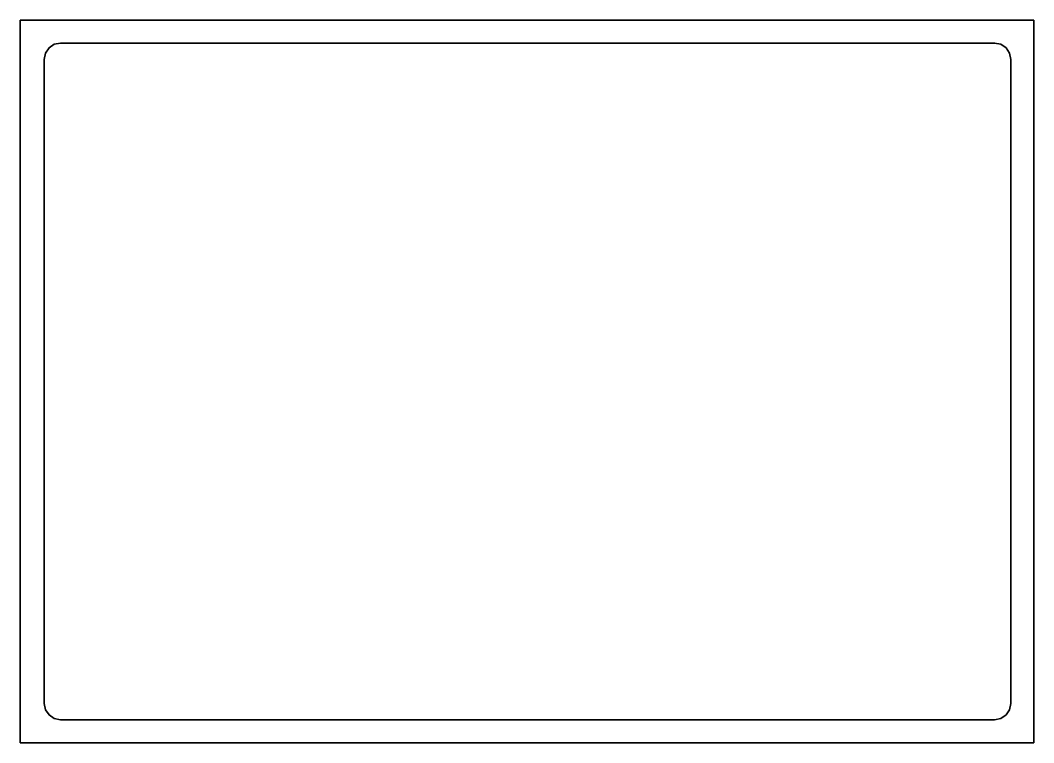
# Model space of a CAD drawing. Header units: millimetres. Extents: x -6 to 216, y 69 to 228.
import ezdxf

# ---------------------------------------------------------------- set-up
doc = ezdxf.new("R2010")
doc.units = ezdxf.units.MM
doc.header["$MEASUREMENT"] = 0
doc.layers.get('0').update_dxf_attribs({"lineweight": 0})
doc.layers.add('Safety', color=7, linetype='Continuous', lineweight=0)

msp = doc.modelspace()

# ---------------------------------------------------------------- linework, layer by layer
at = {"color": 240, "lineweight": 35, "true_color": 0xed2224}
msp.add_lwpolyline([(-0.57, 219.2), (-0.29, 220.6), (0.48, 221.74), (1.62, 222.51), (3.01, 222.79), (207.85, 222.79), (209.25, 222.51), (210.38, 221.74), (211.15, 220.6), (211.43, 219.2), (211.43, 77.88), (211.15, 76.48), (210.38, 75.34), (209.25, 74.57), (207.85, 74.29), (3.01, 74.29), (1.62, 74.57), (0.48, 75.34), (-0.29, 76.48), (-0.57, 77.88)], close=True, dxfattribs=at)
at = {"layer": 'Safety', "color": 240, "lineweight": 35, "true_color": 0xed2224}
msp.add_lwpolyline([(216.43, 69.25), (-5.82, 69.25), (-5.82, 227.79), (216.43, 227.79)], close=True, dxfattribs=at)

doc.saveas('drawing.dxf')
